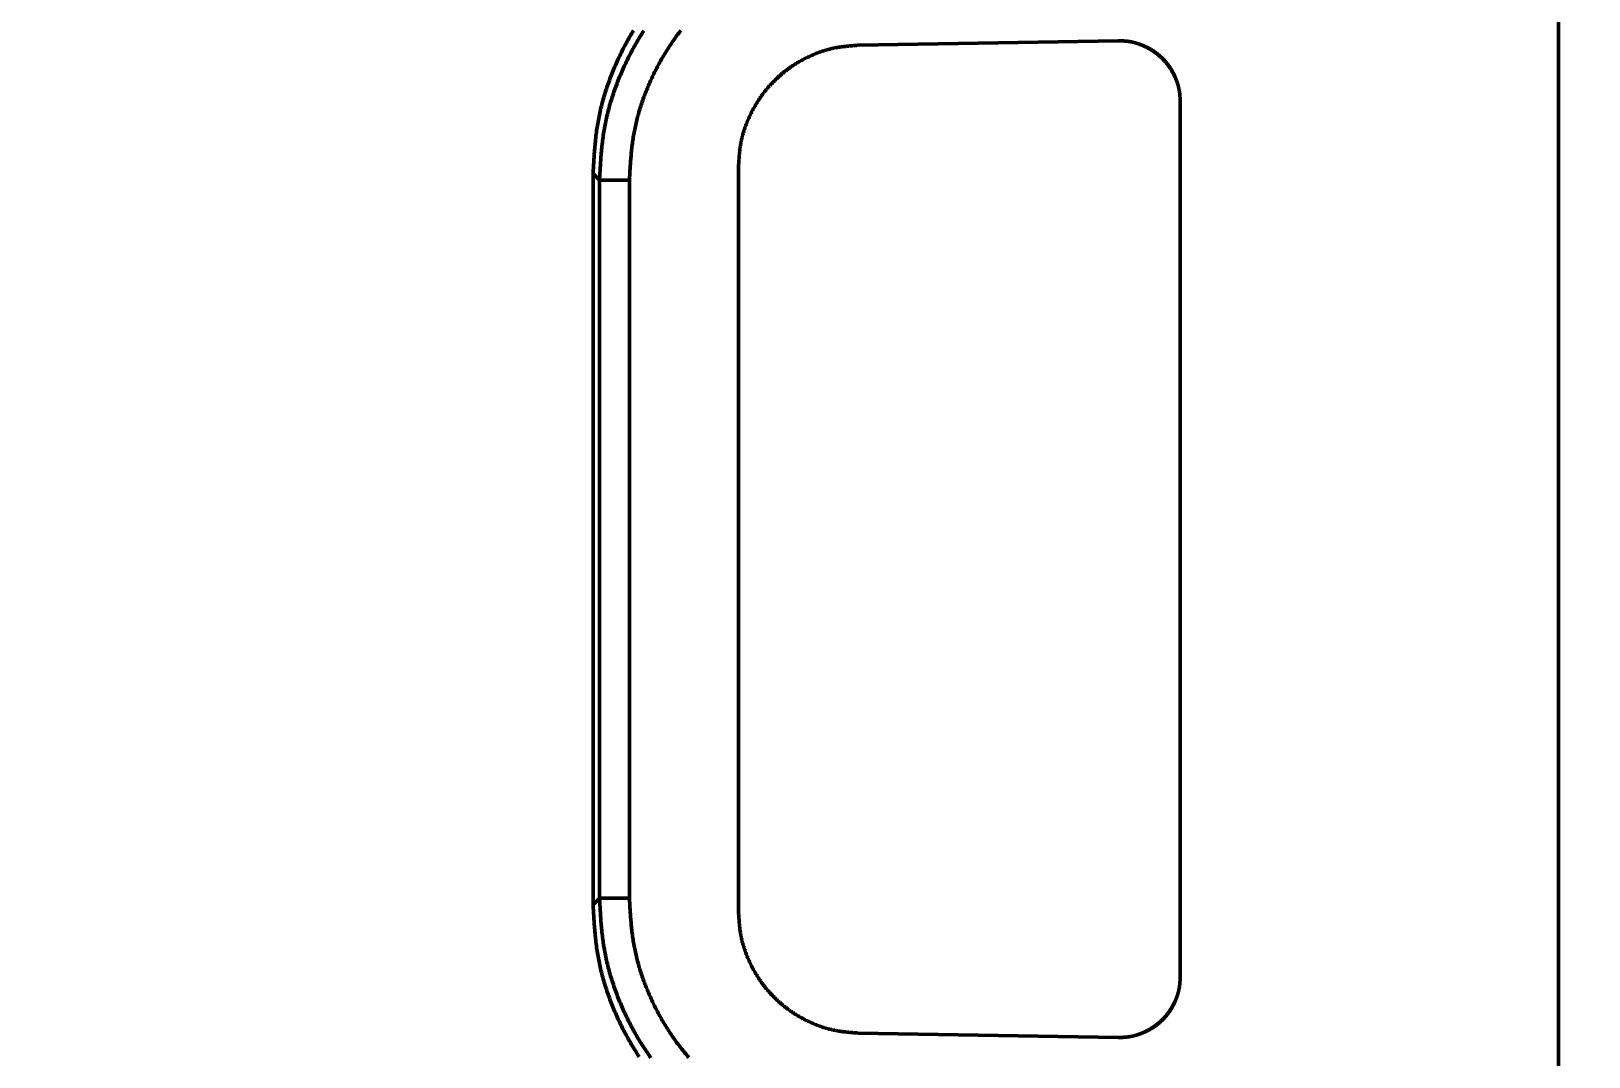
# Model space of a CAD drawing. Header units: millimetres. Extents: x -6033 to 120673, y -4970 to 90533.
# Drawn here: x 87203.54 to 87229.1, y 68445.24 to 68462.08 of the extents above; entities that cross this region are included whole.
import ezdxf
from ezdxf.enums import TextEntityAlignment as Align

# ---------------------------------------------------------------- set-up
doc = ezdxf.new("R2010")
doc.units = ezdxf.units.MM
doc.layers.get('DefPoints').update_dxf_attribs({"color": 250})
for name, color, linetype, lineweight in [('_ACM-A-ANNO-DIMS-c', 2, 'Continuous', 18), ('I-AR$0$I-SCOPE', 252, 'Continuous', 35), ('I-PLAN$0$_ACM-A-WALL-HACH', 251, 'Continuous', 9)]:
    doc.layers.add(name, color=color, linetype=linetype, lineweight=lineweight)
for name, color, linetype in [('I-CEILING$0$I-RCP-AIR', 64, 'Continuous'), ('I-CEILING$0$RC-Hatch【天花填充】', 251, 'Continuous'), ('I-FLOOR$0$I-FC-HATCH', 8, 'Continuous'), ('地坪', 7, 'Continuous'), ('天花', 7, 'Continuous')]:
    doc.layers.add(name, color=color, linetype=linetype)
doc.styles.add('_ACM-G-NOTES', font='arial.ttf')
doc.styles.add('I-CEILING$0$黑体', font='simhei.ttf', dxfattribs={"height": 600})
doc.dimstyles.new('_ACM-DIM-A_50', dxfattribs={"dimscale": 50, "dimtxt": 2.5, "dimasz": 1, "dimexe": 1.5, "dimexo": 1, "dimgap": 1, "dimtad": 1, "dimdec": 0, "dimrnd": 5, "dimzin": 1, "dimdsep": 46, "dimtxsty": '_ACM-G-NOTES', "dimblk": 'ARCHTICK', "dimcen": 2.5, "dimclrd": 256, "dimclre": 256, "dimclrt": 256, "dimadec": 3, "dimazin": 0, "dimtfac": 1, "dimtdec": 0, "dimtix": 1, "dimtmove": 0, "dimatfit": 3, "dimldrblk": 'DOTSMALL', "dimfxl": 5, "dimfxlon": 1, "dimlwd": 18, "dimlwe": 18, "dimarcsym": 0})

# ---------------------------------------------------------------- blocks, each defined once
blk = doc.blocks.new('I-AR')
at = {"layer": 'I-AR$0$I-SCOPE'}
h = blk.add_hatch(dxfattribs=at)
h.set_pattern_fill('ANSI31', color=256, scale=200)
h.paths.add_polyline_path([(63300, 72640), (66630, 72640), (66630, 70889.383), (90600, 70890), (90600, 66390), (96650, 66390), (96650, 24876.398), (18340, 24876.398), (18340, 66390), (48090, 66390), (48090, 72640), (51400, 72640), (51400, 72649.887), (52869.5, 72649.887), (52869.5, 72640), (55240, 72640), (55240, 72790), (59460, 72790), (59460, 72640), (61830.5, 72640), (61830.5, 72649.887), (63300, 72649.887)], flags=16)
h.paths.add_polyline_path([(7330, 0), (7330, -1770), (11180, -1770), (11180, 0), (18450, 0), (18450, 2900), (27550, 2900), (27550, 18090), (37037.331, 18090), (37037.331, 17350), (96200, 17350), (96200, 18120), (114640, 18120), (114640, 84500), (0, 84500), (0, 0)])
blk = doc.blocks.new('I-PLAN')
at = {"layer": 'I-PLAN$0$_ACM-A-WALL-HACH'}
h = blk.add_hatch(dxfattribs=at)
h.set_pattern_fill('ANSI31', color=256, scale=10, angle=45)
h.paths.add_polyline_path([(88260, 70790), (88260, 70890), (88030, 70890), (88030, 70790), (88230, 70790)], flags=17)
h.paths.add_polyline_path([(79671.546, 69390), (78155, 69390), (78155, 68990), (77955, 68990), (77955, 69590), (79671.546, 69590)], flags=17)
h.paths.add_polyline_path([(80271.546, 69390), (80271.546, 69590), (80780, 69590), (80780, 68990), (80580, 68990), (80580, 69390)], flags=17)
h.paths.add_polyline_path([(74580, 69590), (73930, 69590), (73930, 69390), (74580, 69390)])
h.paths.add_polyline_path([(68780, 69590), (69430, 69590), (69430, 69390), (68780, 69390)])
h.paths.add_polyline_path([(87280, 66490), (87480, 66490), (87480, 66390), (87280, 66390)])
h.paths.add_polyline_path([(82180, 68990), (82180, 69390), (84230, 69390), (84230, 66490), (84430, 66490), (84430, 69390), (85280, 69390), (85280, 69590), (81980, 69590), (81980, 68990)])
h.paths.add_polyline_path([(87480, 67390), (87480, 69390), (88280, 69390), (88280, 69590), (88080, 69590), (86480, 69590), (86480, 69390), (87280, 69390), (87280, 67390)], flags=17)
h.paths.add_polyline_path([(72130, 68170), (72130, 66490), (72330, 66490), (72330, 67870), (73130, 67870), (73130, 68070), (72330, 68070), (72330, 68170)])
h.paths.add_polyline_path([(71230, 68170), (71230, 66390), (71030, 66390), (71030, 67870), (70230, 67870), (70230, 68070), (71030, 68070), (71030, 68170)])
h.paths.add_polyline_path([(72130, 69070), (72330, 69070), (72330, 69390), (73030, 69390), (73030, 69590), (72130, 69590)])
h.paths.add_polyline_path([(71230, 69070), (71030, 69070), (71030, 69390), (70330, 69390), (70330, 69590), (71230, 69590)])
h.paths.add_polyline_path([(67800, 69490), (67830, 69490), (67830, 69590), (67800, 69590)], flags=17)
h.paths.add_polyline_path([(76755, 69590), (75180, 69590), (75180, 69390), (75330, 69390), (75330, 66390), (75530, 66390), (75530, 69390), (76555, 69390), (76555, 68990), (76755, 68990)])
h.paths.add_polyline_path([(68180, 69590), (68180, 69390), (68030, 69390), (68030, 66520), (67780, 66520), (67780, 66390), (67400, 66390), (67400, 66720), (67830, 66720), (67830, 69590)])
edge = h.paths.add_edge_path()
edge.add_line((89860, 70890), (88860, 70890))
edge.add_line((75530, 66520), (84230, 66520))
edge.add_line((75530, 66720), (84230, 66720))
blk = doc.blocks.new('I-CEILING$0$RPK-22-40FSNQS')
at = {"color": 0, "lineweight": 50}
for p, q in [((-370.414504, -51.398138), (370.414516, -51.398138)), ((-7.18584, -57.603182), (7.185838, -57.603182)), ((-8.109682, -62.886698), (-8.184098, -58.6233)), ((8.184082, -58.6233), (8.109666, -62.886698)), ((6.109676, -64.851506), (-6.109694, -64.851506)), ((-5.897008, -67.133056), (-5.897008, -66.641858)), ((-5.897008, -66.641858), (5.896992, -66.641858)), ((5.896992, -67.133056), (5.896992, -66.641858)), ((-5.897008, -67.133056), (-6.002062, -67.238138)), ((5.896992, -67.133056), (-5.897008, -67.133056)), ((6.002046, -67.238138), (5.896992, -67.133056)), ((6.002046, -67.238138), (-6.002062, -67.238138))]:
    blk.add_line(p, q, dxfattribs=at)
for points in [[(-7.18584, -57.603182), (-7.191718, -57.603484), (-7.197594, -57.603786), (-7.20347, -57.604092), (-7.209346, -57.604402), (-7.215222, -57.604718), (-7.221096, -57.60504), (-7.226968, -57.605372), (-7.23284, -57.605714), (-7.23871, -57.606068), (-7.244578, -57.606434), (-7.250444, -57.606816), (-7.256306, -57.607214), (-7.262168, -57.607628), (-7.268026, -57.608062), (-7.273882, -57.608516), (-7.279734, -57.60899), (-7.285584, -57.60949), (-7.291428, -57.610014), (-7.29727, -57.610562), (-7.303108, -57.61114), (-7.308942, -57.611746), (-7.314772, -57.612382), (-7.320596, -57.613052), (-7.326416, -57.613754), (-7.332232, -57.61449), (-7.338042, -57.615262), (-7.343846, -57.616074), (-7.349646, -57.616924), (-7.35544, -57.617814), (-7.361226, -57.618746), (-7.367008, -57.619722), (-7.372782, -57.62074), (-7.378552, -57.621802), (-7.384312, -57.622906), (-7.390068, -57.624052), (-7.395814, -57.625238), (-7.401554, -57.626466), (-7.407286, -57.627734), (-7.413012, -57.629042), (-7.418728, -57.63039), (-7.424436, -57.631778), (-7.430138, -57.633202), (-7.435828, -57.634666), (-7.441512, -57.636168), (-7.447186, -57.637706), (-7.452852, -57.639282), (-7.458506, -57.640894), (-7.464154, -57.64254), (-7.46979, -57.644224), (-7.475416, -57.645942), (-7.481034, -57.647696), (-7.48664, -57.649482), (-7.492236, -57.651304), (-7.497822, -57.653158), (-7.503396, -57.655044), (-7.50896, -57.656964), (-7.514512, -57.658914), (-7.520052, -57.660898), (-7.525582, -57.66291), (-7.5311, -57.664954), (-7.536606, -57.66703), (-7.5421, -57.669134), (-7.54758, -57.671268), (-7.553048, -57.673434), (-7.558504, -57.675628), (-7.563948, -57.677854), (-7.569378, -57.68011), (-7.574794, -57.682396), (-7.580196, -57.684712), (-7.585586, -57.68706), (-7.590962, -57.689436), (-7.596324, -57.691844), (-7.60167, -57.694282), (-7.607004, -57.69675), (-7.612322, -57.699248), (-7.617626, -57.701778), (-7.622914, -57.704338), (-7.628188, -57.706926), (-7.633446, -57.709548), (-7.63869, -57.712198), (-7.643918, -57.71488), (-7.649128, -57.71759), (-7.654324, -57.720334), (-7.659504, -57.723106), (-7.664666, -57.72591), (-7.669812, -57.728744), (-7.674942, -57.731608), (-7.680056, -57.734502), (-7.685152, -57.737428), (-7.69023, -57.740384), (-7.69529, -57.743372), (-7.700334, -57.746388), (-7.70536, -57.749436), (-7.710366, -57.752514), (-7.715356, -57.755624), (-7.720326, -57.758762), (-7.72528, -57.76193), (-7.730212, -57.765126), (-7.735128, -57.768354), (-7.740024, -57.77161), (-7.7449, -57.774896), (-7.749758, -57.778212), (-7.754594, -57.781554), (-7.759412, -57.784928), (-7.764212, -57.788328), (-7.76899, -57.791758), (-7.773746, -57.795216), (-7.778484, -57.798702), (-7.783202, -57.802216), (-7.787898, -57.805758), (-7.792572, -57.809328), (-7.797228, -57.812926), (-7.80186, -57.81655), (-7.806472, -57.820202), (-7.811062, -57.823882), (-7.81563, -57.827588), (-7.820176, -57.831322), (-7.824702, -57.835082), (-7.829204, -57.838868), (-7.833682, -57.842682), (-7.83814, -57.84652), (-7.842574, -57.850386), (-7.846986, -57.854278), (-7.851374, -57.858194), (-7.85574, -57.862138), (-7.860082, -57.866106), (-7.8644, -57.8701), (-7.868696, -57.87412), (-7.872966, -57.878166), (-7.877214, -57.882236), (-7.881438, -57.88633), (-7.885638, -57.89045), (-7.889814, -57.894594), (-7.893964, -57.898762), (-7.898092, -57.902956), (-7.902194, -57.907174), (-7.906272, -57.911416), (-7.910324, -57.91568), (-7.914352, -57.91997), (-7.918354, -57.924284), (-7.922332, -57.92862), (-7.926284, -57.93298), (-7.93021, -57.937362), (-7.934112, -57.94177), (-7.937988, -57.946198), (-7.941838, -57.95065), (-7.945662, -57.955126), (-7.949458, -57.959624), (-7.95323, -57.964144), (-7.956976, -57.968686), (-7.960694, -57.97325), (-7.964386, -57.977836), (-7.96805, -57.982444), (-7.971688, -57.987074), (-7.9753, -57.991726), (-7.978884, -57.996398), (-7.98244, -58.001092), (-7.985968, -58.005808), (-7.98947, -58.010542), (-7.992942, -58.0153), (-7.996388, -58.020076), (-7.999806, -58.024874), (-8.003194, -58.02969), (-8.006554, -58.034528), (-8.009886, -58.039384), (-8.01319, -58.04426), (-8.016464, -58.049156), (-8.019708, -58.054072), (-8.022924, -58.059006), (-8.026112, -58.06396), (-8.02927, -58.068932), (-8.032396, -58.073922), (-8.035494, -58.07893), (-8.038562, -58.083958), (-8.041602, -58.089004), (-8.04461, -58.094066), (-8.047586, -58.099146), (-8.050534, -58.104244), (-8.05345, -58.10936), (-8.056336, -58.114494), (-8.05919, -58.119642), (-8.062014, -58.12481), (-8.064808, -58.129992), (-8.06757, -58.135192), (-8.070302, -58.140408), (-8.073002, -58.14564), (-8.075672, -58.150888), (-8.07831, -58.156152), (-8.080918, -58.161432), (-8.083496, -58.166728), (-8.086042, -58.172038), (-8.088558, -58.177362), (-8.091044, -58.182702), (-8.0935, -58.188058), (-8.095924, -58.193426), (-8.098318, -58.19881), (-8.10068, -58.204208), (-8.103014, -58.209618), (-8.105316, -58.215044), (-8.107588, -58.220482), (-8.109828, -58.225934), (-8.11204, -58.2314), (-8.11422, -58.236878), (-8.11637, -58.24237), (-8.11849, -58.247872), (-8.12058, -58.25339), (-8.12264, -58.258918), (-8.124668, -58.264458), (-8.126668, -58.27001), (-8.128636, -58.275574), (-8.130576, -58.28115), (-8.132484, -58.286738), (-8.13436, -58.292336), (-8.136206, -58.297944), (-8.138018, -58.303564), (-8.1398, -58.309196), (-8.141548, -58.314836), (-8.143262, -58.320488), (-8.144944, -58.326148), (-8.14659, -58.331818), (-8.148202, -58.337498), (-8.14978, -58.343188), (-8.151322, -58.348886), (-8.152828, -58.354594), (-8.154296, -58.36031), (-8.15573, -58.366034), (-8.157124, -58.371768), (-8.158482, -58.377508), (-8.159802, -58.383258), (-8.161082, -58.389014), (-8.162324, -58.394778), (-8.163526, -58.400548), (-8.164688, -58.406326), (-8.16581, -58.412112), (-8.166892, -58.417904), (-8.167932, -58.423702), (-8.16893, -58.429506), (-8.169886, -58.435316), (-8.1708, -58.441132), (-8.171672, -58.446952), (-8.172498, -58.45278), (-8.173284, -58.458612), (-8.17403, -58.46445), (-8.174734, -58.470292), (-8.175402, -58.476138), (-8.176034, -58.48199), (-8.176632, -58.487844), (-8.177196, -58.493704), (-8.177728, -58.499568), (-8.178228, -58.505436), (-8.178702, -58.511306), (-8.179146, -58.517182), (-8.179564, -58.52306), (-8.179958, -58.52894), (-8.18033, -58.534824), (-8.180678, -58.54071), (-8.181008, -58.546598), (-8.181318, -58.55249), (-8.18161, -58.558384), (-8.181888, -58.564278), (-8.18215, -58.570176), (-8.1824, -58.576074), (-8.182636, -58.581974), (-8.182864, -58.587876), (-8.183084, -58.593778), (-8.183296, -58.599682), (-8.1835, -58.605586), (-8.183702, -58.61149), (-8.183902, -58.617396), (-8.184098, -58.6233)], [(8.184082, -58.6233), (8.183886, -58.617396), (8.183688, -58.61149), (8.183486, -58.605586), (8.183282, -58.599682), (8.18307, -58.593778), (8.182852, -58.587876), (8.182626, -58.581974), (8.182388, -58.576074), (8.18214, -58.570176), (8.181878, -58.564278), (8.181602, -58.558382), (8.181308, -58.55249), (8.181, -58.546598), (8.18067, -58.54071), (8.180322, -58.534824), (8.179952, -58.52894), (8.179558, -58.52306), (8.179138, -58.517182), (8.178694, -58.511308), (8.178222, -58.505436), (8.177722, -58.499568), (8.17719, -58.493706), (8.176626, -58.487846), (8.17603, -58.48199), (8.175398, -58.476138), (8.17473, -58.470292), (8.174026, -58.46445), (8.173282, -58.458612), (8.172496, -58.45278), (8.17167, -58.446952), (8.1708, -58.441132), (8.169886, -58.435316), (8.16893, -58.429504), (8.167932, -58.4237), (8.166892, -58.417902), (8.165812, -58.412112), (8.16469, -58.406326), (8.163526, -58.400548), (8.162324, -58.394778), (8.161082, -58.389014), (8.159802, -58.383258), (8.158482, -58.377508), (8.157124, -58.371768), (8.15573, -58.366034), (8.154296, -58.36031), (8.152828, -58.354594), (8.151322, -58.348888), (8.14978, -58.343188), (8.148202, -58.3375), (8.14659, -58.33182), (8.144942, -58.326148), (8.143262, -58.320488), (8.141546, -58.314836), (8.139798, -58.309196), (8.138018, -58.303566), (8.136204, -58.297946), (8.134358, -58.292336), (8.132482, -58.286738), (8.130574, -58.28115), (8.128634, -58.275574), (8.126666, -58.27001), (8.124666, -58.264458), (8.122638, -58.258918), (8.120578, -58.253388), (8.118488, -58.247872), (8.116366, -58.242368), (8.114216, -58.236878), (8.112036, -58.2314), (8.109824, -58.225934), (8.107582, -58.220482), (8.105308, -58.215044), (8.103006, -58.209618), (8.100672, -58.204206), (8.098308, -58.19881), (8.095914, -58.193426), (8.09349, -58.188058), (8.091034, -58.182702), (8.088548, -58.177364), (8.08603, -58.172038), (8.083484, -58.166728), (8.080906, -58.161434), (8.078296, -58.156154), (8.075656, -58.15089), (8.072986, -58.145642), (8.070286, -58.14041), (8.067554, -58.135194), (8.064792, -58.129994), (8.061998, -58.12481), (8.059174, -58.119644), (8.05632, -58.114494), (8.053434, -58.10936), (8.050516, -58.104244), (8.04757, -58.099146), (8.044592, -58.094066), (8.041584, -58.089002), (8.038546, -58.083958), (8.035478, -58.07893), (8.03238, -58.073922), (8.029252, -58.06893), (8.026094, -58.063958), (8.022906, -58.059006), (8.01969, -58.054072), (8.016446, -58.049156), (8.01317, -58.04426), (8.009868, -58.039384), (8.006536, -58.034528), (8.003176, -58.02969), (7.999786, -58.024874), (7.99637, -58.020076), (7.992924, -58.0153), (7.98945, -58.010544), (7.98595, -58.005808), (7.982422, -58.001092), (7.978864, -57.9964), (7.975282, -57.991726), (7.97167, -57.987074), (7.968032, -57.982444), (7.964368, -57.977836), (7.960676, -57.97325), (7.956958, -57.968686), (7.953214, -57.964142), (7.949442, -57.959622), (7.945646, -57.955126), (7.941822, -57.95065), (7.937972, -57.946198), (7.934096, -57.941768), (7.930196, -57.937362), (7.92627, -57.93298), (7.922316, -57.92862), (7.91834, -57.924282), (7.914336, -57.91997), (7.910308, -57.91568), (7.906256, -57.911416), (7.902178, -57.907174), (7.898076, -57.902956), (7.893948, -57.898764), (7.889798, -57.894594), (7.885622, -57.89045), (7.881422, -57.88633), (7.877198, -57.882236), (7.87295, -57.878166), (7.868678, -57.874122), (7.864384, -57.870102), (7.860064, -57.866108), (7.855722, -57.862138), (7.851358, -57.858196), (7.846968, -57.854278), (7.842558, -57.850386), (7.838124, -57.84652), (7.833666, -57.842682), (7.829186, -57.838868), (7.824684, -57.835082), (7.82016, -57.831322), (7.815614, -57.827588), (7.811046, -57.823882), (7.806454, -57.820202), (7.801844, -57.81655), (7.79721, -57.812924), (7.792556, -57.809328), (7.78788, -57.805758), (7.783184, -57.802216), (7.778466, -57.798702), (7.773728, -57.795216), (7.76897, -57.791758), (7.764192, -57.788328), (7.759394, -57.784928), (7.754576, -57.781554), (7.749738, -57.778212), (7.74488, -57.774896), (7.740004, -57.771612), (7.735108, -57.768354), (7.730194, -57.765128), (7.72526, -57.76193), (7.720308, -57.758762), (7.715336, -57.755624), (7.710348, -57.752516), (7.70534, -57.749438), (7.700316, -57.74639), (7.695272, -57.743372), (7.690212, -57.740384), (7.685134, -57.737428), (7.68004, -57.734502), (7.674928, -57.731608), (7.669798, -57.728742), (7.664652, -57.725908), (7.65949, -57.723106), (7.654312, -57.720332), (7.649118, -57.71759), (7.643906, -57.714878), (7.63868, -57.712198), (7.633438, -57.709546), (7.62818, -57.706926), (7.622906, -57.704338), (7.617618, -57.701778), (7.612314, -57.69925), (7.606996, -57.69675), (7.601664, -57.694282), (7.596318, -57.691844), (7.590956, -57.689438), (7.585582, -57.68706), (7.580192, -57.684714), (7.57479, -57.682398), (7.569374, -57.680112), (7.563944, -57.677856), (7.558502, -57.67563), (7.553046, -57.673434), (7.547578, -57.67127), (7.542096, -57.669134), (7.536604, -57.66703), (7.531098, -57.664954), (7.52558, -57.66291), (7.520052, -57.660896), (7.51451, -57.658914), (7.508958, -57.656962), (7.503394, -57.655044), (7.497818, -57.653156), (7.492232, -57.651302), (7.486636, -57.649482), (7.481028, -57.647694), (7.475412, -57.645942), (7.469784, -57.644224), (7.464146, -57.64254), (7.4585, -57.640892), (7.452844, -57.63928), (7.447178, -57.637706), (7.441502, -57.636168), (7.435818, -57.634666), (7.430126, -57.633202), (7.424424, -57.631778), (7.418716, -57.63039), (7.412998, -57.629044), (7.407272, -57.627736), (7.40154, -57.626468), (7.3958, -57.62524), (7.390052, -57.624052), (7.384296, -57.622906), (7.378534, -57.621804), (7.372766, -57.620742), (7.366992, -57.619722), (7.36121, -57.618746), (7.355422, -57.617814), (7.34963, -57.616924), (7.34383, -57.616074), (7.338026, -57.615262), (7.332216, -57.61449), (7.3264, -57.613752), (7.32058, -57.61305), (7.314756, -57.612382), (7.308926, -57.611746), (7.303094, -57.61114), (7.297256, -57.610562), (7.291414, -57.610014), (7.285568, -57.60949), (7.27972, -57.608992), (7.273868, -57.608516), (7.268014, -57.608062), (7.262156, -57.607628), (7.256296, -57.607214), (7.250432, -57.606818), (7.244568, -57.606436), (7.2387, -57.60607), (7.232832, -57.605716), (7.22696, -57.605374), (7.221088, -57.605042), (7.215216, -57.604718), (7.209342, -57.604402), (7.203466, -57.604092), (7.19759, -57.603786), (7.191714, -57.603484), (7.185838, -57.603182)], [(-6.002062, -67.238138), (-6.031506, -67.236464), (-6.060948, -67.23478), (-6.09039, -67.23308), (-6.119826, -67.231358), (-6.149256, -67.229602), (-6.178682, -67.227806), (-6.2081, -67.22596), (-6.237508, -67.22406), (-6.266906, -67.222094), (-6.296294, -67.220056), (-6.325668, -67.217938), (-6.355028, -67.215732), (-6.384374, -67.213428), (-6.413702, -67.21102), (-6.443014, -67.2085), (-6.472306, -67.205858), (-6.50158, -67.203088), (-6.53083, -67.200182), (-6.560058, -67.19713), (-6.589262, -67.193926), (-6.618442, -67.19056), (-6.647594, -67.187026), (-6.676718, -67.183314), (-6.705814, -67.179418), (-6.73488, -67.175328), (-6.763914, -67.171036), (-6.792916, -67.166536), (-6.821884, -67.16182), (-6.850816, -67.156876), (-6.87971, -67.1517), (-6.908568, -67.146286), (-6.937386, -67.140632), (-6.966166, -67.13474), (-6.994902, -67.128616), (-7.023596, -67.12226), (-7.052246, -67.115676), (-7.080852, -67.108864), (-7.10941, -67.10183), (-7.137922, -67.094576), (-7.166386, -67.087102), (-7.194798, -67.079412), (-7.22316, -67.07151), (-7.25147, -67.063396), (-7.279726, -67.055074), (-7.307926, -67.046548), (-7.336072, -67.037818), (-7.36416, -67.028886), (-7.39219, -67.019758), (-7.42016, -67.010434), (-7.44807, -67.000916), (-7.475918, -66.991208), (-7.503702, -66.981314), (-7.531424, -66.971234), (-7.559078, -66.96097), (-7.586666, -66.950528), (-7.614186, -66.939908), (-7.641638, -66.929112), (-7.669018, -66.918144), (-7.696328, -66.907008), (-7.723564, -66.895702), (-7.750726, -66.884232), (-7.777812, -66.872598), (-7.804824, -66.8608), (-7.831758, -66.848834), (-7.858612, -66.836706), (-7.885388, -66.824412), (-7.912082, -66.811954), (-7.938696, -66.799332), (-7.965226, -66.786544), (-7.991672, -66.773592), (-8.018032, -66.760474), (-8.044306, -66.747192), (-8.070492, -66.733746), (-8.09659, -66.720136), (-8.122598, -66.70636), (-8.148516, -66.69242), (-8.174342, -66.678314), (-8.200074, -66.664046), (-8.225712, -66.649612), (-8.251256, -66.635014), (-8.276702, -66.62025), (-8.30205, -66.605322), (-8.3273, -66.59023), (-8.352452, -66.574974)], [(-5.897008, -67.133056), (-5.926452, -67.13138), (-5.955894, -67.129696), (-5.985334, -67.127996), (-6.01477, -67.12627), (-6.044202, -67.124514), (-6.073626, -67.122718), (-6.103042, -67.120872), (-6.13245, -67.11897), (-6.161848, -67.117004), (-6.191236, -67.114966), (-6.22061, -67.112846), (-6.24997, -67.11064), (-6.279314, -67.108334), (-6.308644, -67.105926), (-6.337954, -67.103404), (-6.367246, -67.100762), (-6.396518, -67.097992), (-6.425768, -67.095084), (-6.454996, -67.092032), (-6.4842, -67.088826), (-6.513378, -67.08546), (-6.54253, -67.081926), (-6.571654, -67.078212), (-6.60075, -67.074316), (-6.629814, -67.070226), (-6.658848, -67.065934), (-6.68785, -67.061434), (-6.716816, -67.056716), (-6.745748, -67.051772), (-6.774642, -67.046596), (-6.8035, -67.04118), (-6.832318, -67.035524), (-6.861096, -67.029634), (-6.889832, -67.023508), (-6.918526, -67.017152), (-6.947176, -67.010566), (-6.97578, -67.003756), (-7.004338, -66.996722), (-7.03285, -66.989466), (-7.061312, -66.981992), (-7.089724, -66.974302), (-7.118086, -66.966398), (-7.146394, -66.958284), (-7.17465, -66.949962), (-7.20285, -66.941436), (-7.230996, -66.932704), (-7.259082, -66.923774), (-7.287112, -66.914644), (-7.315082, -66.90532), (-7.342992, -66.895802), (-7.370838, -66.886094), (-7.398622, -66.8762), (-7.426342, -66.866118), (-7.453998, -66.855856), (-7.481584, -66.845412), (-7.509104, -66.834792), (-7.536556, -66.823996), (-7.563936, -66.813028), (-7.591244, -66.801892), (-7.61848, -66.790586), (-7.645642, -66.779116), (-7.67273, -66.767482), (-7.69974, -66.755682), (-7.726674, -66.743718), (-7.753528, -66.731588), (-7.780304, -66.719296), (-7.806998, -66.706836), (-7.83361, -66.694214), (-7.86014, -66.681426), (-7.886586, -66.668474), (-7.912946, -66.655356), (-7.93922, -66.642074), (-7.965408, -66.628628), (-7.991506, -66.615018), (-8.017514, -66.601242), (-8.043432, -66.587302), (-8.069256, -66.573196), (-8.09499, -66.558928), (-8.120628, -66.544494), (-8.14617, -66.529896), (-8.171618, -66.515132), (-8.196966, -66.500204), (-8.222216, -66.485112), (-8.247368, -66.469856), (-8.272416, -66.454434), (-8.297364, -66.43885), (-8.322208, -66.4231), (-8.34695, -66.407184)], [(-8.351788, -65.799648), (-8.331084, -65.815648), (-8.310276, -65.83151), (-8.289364, -65.847234), (-8.268352, -65.86282), (-8.247236, -65.878264), (-8.22602, -65.893566), (-8.204704, -65.908728), (-8.18329, -65.923748), (-8.161776, -65.938622), (-8.140166, -65.953352), (-8.11846, -65.967938), (-8.096656, -65.982376), (-8.074758, -65.99667), (-8.052768, -66.010816), (-8.030684, -66.024816), (-8.008508, -66.03867), (-7.986242, -66.052378), (-7.963886, -66.06594), (-7.94144, -66.079356), (-7.918908, -66.092624), (-7.896288, -66.105748), (-7.873582, -66.118724), (-7.850792, -66.131554), (-7.827918, -66.144238), (-7.804962, -66.156774), (-7.781924, -66.169166), (-7.758806, -66.18141), (-7.735606, -66.19351), (-7.712328, -66.205462), (-7.688974, -66.217268), (-7.665542, -66.228926), (-7.642034, -66.24044), (-7.618452, -66.251806), (-7.594796, -66.263028), (-7.571068, -66.274102), (-7.547266, -66.285028), (-7.523396, -66.29581), (-7.499454, -66.306446), (-7.475446, -66.316934), (-7.451368, -66.327276), (-7.427224, -66.337472), (-7.403014, -66.34752), (-7.37874, -66.35742), (-7.354402, -66.36717), (-7.330002, -66.376766), (-7.30554, -66.386206), (-7.281018, -66.395488), (-7.256436, -66.404612), (-7.231796, -66.413572), (-7.207098, -66.422368), (-7.182346, -66.430996), (-7.157536, -66.439454), (-7.132674, -66.447742), (-7.10776, -66.455858), (-7.082792, -66.463796), (-7.057774, -66.471556), (-7.032708, -66.479136), (-7.007592, -66.486532), (-6.982428, -66.493744), (-6.957218, -66.500768), (-6.931962, -66.507602), (-6.906662, -66.514246), (-6.881318, -66.520694), (-6.855934, -66.526946), (-6.830506, -66.533), (-6.80504, -66.538854), (-6.779534, -66.544502), (-6.753992, -66.549946), (-6.728412, -66.555184), (-6.702794, -66.56021), (-6.677144, -66.565024), (-6.65146, -66.569624), (-6.625742, -66.574018), (-6.599994, -66.578212), (-6.574216, -66.582212), (-6.548408, -66.586026), (-6.522572, -66.589662), (-6.496708, -66.593124), (-6.47082, -66.596424), (-6.444906, -66.599566), (-6.41897, -66.602556), (-6.39301, -66.605406), (-6.36703, -66.608118), (-6.341028, -66.610702), (-6.315008, -66.613164), (-6.28897, -66.61551), (-6.262916, -66.617752), (-6.236844, -66.619892), (-6.21076, -66.621938), (-6.18466, -66.6239), (-6.15855, -66.625782), (-6.132428, -66.627594), (-6.106296, -66.62934), (-6.080154, -66.63103), (-6.054004, -66.63267), (-6.02785, -66.634268), (-6.001688, -66.635828), (-5.975522, -66.63736), (-5.949352, -66.638872), (-5.923182, -66.640368), (-5.897008, -66.641858)], [(8.517102, -66.291198), (8.493122, -66.308254), (8.46903, -66.325148), (8.444828, -66.341882), (8.420516, -66.358454), (8.396096, -66.374862), (8.371568, -66.391106), (8.346932, -66.407186), (8.322192, -66.4231), (8.297348, -66.43885), (8.2724, -66.454436), (8.247352, -66.469856), (8.2222, -66.485114), (8.19695, -66.500206), (8.171602, -66.515132), (8.146154, -66.529896), (8.120612, -66.544494), (8.094972, -66.558928), (8.06924, -66.573196), (8.043414, -66.587302), (8.017496, -66.601242), (7.991488, -66.615016), (7.96539, -66.628628), (7.939204, -66.642074), (7.912928, -66.655356), (7.886568, -66.668472), (7.860122, -66.681424), (7.833592, -66.694212), (7.80698, -66.706836), (7.780286, -66.719294), (7.75351, -66.731588), (7.726656, -66.743716), (7.699722, -66.75568), (7.672712, -66.76748), (7.645626, -66.779116), (7.618464, -66.790586), (7.591228, -66.801892), (7.56392, -66.81303), (7.53654, -66.823998), (7.509088, -66.834794), (7.48157, -66.845414), (7.453982, -66.855858), (7.426328, -66.86612), (7.398608, -66.8762), (7.370822, -66.886096), (7.342976, -66.895804), (7.315066, -66.90532), (7.287096, -66.914646), (7.259066, -66.923774), (7.230978, -66.932706), (7.202834, -66.941436), (7.174632, -66.949964), (7.146378, -66.958284), (7.118068, -66.966398), (7.089706, -66.974302), (7.061294, -66.981992), (7.032832, -66.989464), (7.00432, -66.99672), (6.975762, -67.003754), (6.947158, -67.010566), (6.918508, -67.01715), (6.889814, -67.023508), (6.861078, -67.029632), (6.8323, -67.035524), (6.803482, -67.04118), (6.774626, -67.046596), (6.745732, -67.051772), (6.7168, -67.056716), (6.687834, -67.061434), (6.658832, -67.065934), (6.629798, -67.070226), (6.600734, -67.074316), (6.571638, -67.078214), (6.542514, -67.081926), (6.513362, -67.085462), (6.484184, -67.088828), (6.45498, -67.092032), (6.425752, -67.095084), (6.396502, -67.097992), (6.36723, -67.100762), (6.337938, -67.103404), (6.308626, -67.105926), (6.279298, -67.108334), (6.249952, -67.110638), (6.220592, -67.112846), (6.191218, -67.114964), (6.161832, -67.117002), (6.132432, -67.118968), (6.103024, -67.12087), (6.073608, -67.122716), (6.044184, -67.124512), (6.014752, -67.12627), (5.985316, -67.127994), (5.955878, -67.129694), (5.926436, -67.13138), (5.896992, -67.133056)], [(5.896992, -66.641858), (5.923164, -66.640368), (5.949336, -66.638872), (5.975506, -66.637362), (6.00167, -66.63583), (6.027832, -66.634268), (6.053988, -66.632672), (6.080136, -66.631032), (6.106278, -66.629342), (6.13241, -66.627596), (6.158532, -66.625784), (6.184642, -66.623902), (6.21074, -66.62194), (6.236826, -66.619892), (6.262896, -66.617752), (6.28895, -66.615512), (6.314988, -66.613164), (6.341008, -66.610702), (6.36701, -66.608118), (6.39299, -66.605404), (6.41895, -66.602556), (6.444886, -66.599564), (6.4708, -66.596422), (6.49669, -66.593124), (6.522552, -66.58966), (6.548388, -66.586024), (6.574196, -66.58221), (6.599976, -66.57821), (6.625724, -66.574018), (6.651442, -66.569624), (6.677128, -66.565024), (6.702778, -66.56021), (6.728396, -66.555184), (6.753976, -66.549948), (6.77952, -66.544504), (6.805026, -66.538854), (6.830494, -66.533002), (6.855922, -66.526948), (6.881308, -66.520696), (6.90665, -66.514246), (6.931952, -66.507604), (6.957208, -66.500768), (6.982418, -66.493744), (7.007582, -66.486532), (7.032698, -66.479134), (7.057766, -66.471556), (7.082784, -66.463794), (7.107752, -66.455856), (7.132668, -66.447742), (7.15753, -66.439454), (7.18234, -66.430994), (7.207094, -66.422366), (7.23179, -66.41357), (7.256432, -66.40461), (7.281014, -66.395488), (7.305536, -66.386206), (7.329998, -66.376764), (7.3544, -66.36717), (7.378738, -66.35742), (7.403012, -66.34752), (7.427222, -66.337472), (7.451366, -66.327276), (7.475444, -66.316934), (7.499454, -66.306446), (7.523394, -66.295812), (7.547264, -66.28503), (7.571066, -66.274102), (7.594794, -66.263028), (7.61845, -66.251808), (7.64203, -66.240442), (7.665538, -66.228928), (7.68897, -66.217268), (7.712324, -66.205462), (7.7356, -66.19351), (7.758798, -66.181412), (7.781916, -66.169166), (7.804954, -66.156776), (7.82791, -66.144238), (7.850782, -66.131554), (7.873572, -66.118724), (7.896276, -66.105746), (7.918894, -66.092624), (7.941426, -66.079354), (7.963872, -66.06594), (7.986226, -66.052378), (8.008492, -66.03867), (8.030668, -66.024816), (8.052752, -66.010816), (8.074742, -65.99667), (8.09664, -65.982376), (8.118442, -65.967938), (8.14015, -65.953352), (8.16176, -65.938622), (8.183272, -65.923748), (8.204686, -65.90873), (8.226002, -65.893568), (8.247218, -65.878264), (8.268334, -65.86282), (8.289346, -65.847236), (8.310258, -65.831512), (8.331066, -65.815648), (8.35177, -65.799648), (8.372368, -65.78351), (8.392862, -65.767238), (8.41325, -65.750828), (8.433528, -65.734286), (8.4537, -65.71761), (8.473762, -65.700802), (8.493716, -65.68386), (8.513558, -65.66679)], [(8.501178, -66.479978), (8.47665, -66.496222), (8.452016, -66.512302), (8.427276, -66.528218), (8.402432, -66.543968), (8.377484, -66.559554), (8.352436, -66.574974), (8.327284, -66.590232), (8.302034, -66.605324), (8.276686, -66.62025), (8.25124, -66.635014), (8.225696, -66.649612), (8.200058, -66.664046), (8.174324, -66.678314), (8.1485, -66.69242), (8.122582, -66.70636), (8.096574, -66.720134), (8.070474, -66.733746), (8.044288, -66.747192), (8.018014, -66.760474), (7.991654, -66.77359), (7.965208, -66.786542), (7.938678, -66.79933), (7.912064, -66.811952), (7.88537, -66.82441), (7.858594, -66.836704), (7.83174, -66.848834), (7.804806, -66.860798), (7.777796, -66.872598), (7.750708, -66.884232), (7.723546, -66.895702), (7.69631, -66.907008), (7.669002, -66.918146), (7.641622, -66.929114), (7.61417, -66.93991), (7.58665, -66.95053), (7.559062, -66.960972), (7.531408, -66.971236), (7.503688, -66.981316), (7.475902, -66.99121), (7.448054, -67.000918), (7.420144, -67.010434), (7.392174, -67.019758), (7.364144, -67.028888), (7.336056, -67.037818), (7.30791, -67.046548), (7.279708, -67.055076), (7.251452, -67.063396), (7.223142, -67.07151), (7.19478, -67.079412), (7.166368, -67.087102), (7.137904, -67.094574), (7.109394, -67.10183), (7.080834, -67.108864), (7.05223, -67.115674), (7.023578, -67.122258), (6.994884, -67.128614), (6.966148, -67.13474), (6.93737, -67.14063), (6.908552, -67.146286), (6.879694, -67.1517), (6.850798, -67.156878), (6.821866, -67.16182), (6.7929, -67.166538), (6.763898, -67.171038), (6.734864, -67.175328), (6.705798, -67.179418), (6.676702, -67.183314), (6.647578, -67.187026), (6.618426, -67.19056), (6.589246, -67.193926), (6.560042, -67.19713), (6.530814, -67.200182), (6.501562, -67.203088), (6.47229, -67.205858), (6.442998, -67.2085), (6.413686, -67.21102), (6.384356, -67.213428), (6.35501, -67.21573), (6.32565, -67.217938), (6.296276, -67.220056), (6.266888, -67.222092), (6.23749, -67.224058), (6.208082, -67.225958), (6.178664, -67.227804), (6.149238, -67.2296), (6.119808, -67.231356), (6.090372, -67.23308), (6.060932, -67.23478), (6.031488, -67.236464), (6.002046, -67.238138)], [(-6.109694, -64.851506), (-6.12264, -64.850778), (-6.135584, -64.850046), (-6.14853, -64.849306), (-6.161472, -64.848558), (-6.174412, -64.847794), (-6.18735, -64.847014), (-6.200286, -64.846212), (-6.213216, -64.845386), (-6.226144, -64.84453), (-6.239066, -64.843646), (-6.251982, -64.842724), (-6.264892, -64.841766), (-6.277796, -64.840764), (-6.290694, -64.839718), (-6.303582, -64.838622), (-6.316464, -64.837474), (-6.329338, -64.83627), (-6.3422, -64.835006), (-6.355054, -64.83368), (-6.367898, -64.832286), (-6.38073, -64.830824), (-6.393552, -64.829288), (-6.406362, -64.827674), (-6.419158, -64.82598), (-6.431942, -64.824202), (-6.444712, -64.822336), (-6.457468, -64.82038), (-6.47021, -64.818328), (-6.482938, -64.81618), (-6.495648, -64.813928), (-6.508342, -64.811574), (-6.52102, -64.809116), (-6.533682, -64.806554), (-6.546324, -64.80389), (-6.55895, -64.801128), (-6.571554, -64.798264), (-6.584142, -64.795302), (-6.596708, -64.792244), (-6.609254, -64.78909), (-6.62178, -64.78584), (-6.634284, -64.782496), (-6.646766, -64.77906), (-6.659226, -64.775534), (-6.671664, -64.771914), (-6.684076, -64.768206), (-6.696466, -64.76441), (-6.70883, -64.760528), (-6.72117, -64.756558), (-6.733484, -64.752502), (-6.745772, -64.748364), (-6.758034, -64.744142), (-6.770268, -64.73984), (-6.782476, -64.735456), (-6.794654, -64.730992), (-6.806804, -64.726452), (-6.818924, -64.721832), (-6.831016, -64.717138), (-6.843076, -64.712368), (-6.855106, -64.707522), (-6.867104, -64.702606), (-6.879072, -64.697616), (-6.891006, -64.692556), (-6.902908, -64.687424), (-6.914776, -64.68222), (-6.92661, -64.676944), (-6.938412, -64.671596), (-6.950178, -64.666176), (-6.961908, -64.660686), (-6.973604, -64.655124), (-6.985262, -64.649488), (-6.996886, -64.643782), (-7.00847, -64.638004), (-7.020018, -64.632154), (-7.031528, -64.626234), (-7.042998, -64.62024), (-7.05443, -64.614176), (-7.065822, -64.608038), (-7.077174, -64.60183), (-7.088486, -64.59555), (-7.099758, -64.589198), (-7.110986, -64.582774), (-7.122174, -64.576278), (-7.133318, -64.56971), (-7.14442, -64.563072), (-7.155478, -64.55636), (-7.166492, -64.549578), (-7.177462, -64.542722), (-7.188386, -64.535796), (-7.199266, -64.528798), (-7.2101, -64.521728), (-7.220886, -64.514586), (-7.231626, -64.507372), (-7.24232, -64.500088), (-7.252966, -64.492734), (-7.263562, -64.48531), (-7.274112, -64.477814), (-7.284612, -64.47025), (-7.295064, -64.462618), (-7.305466, -64.454916), (-7.315818, -64.447148), (-7.326118, -64.43931), (-7.33637, -64.431406), (-7.346568, -64.423436), (-7.356716, -64.415398), (-7.366812, -64.407294), (-7.376854, -64.399124), (-7.386846, -64.39089), (-7.396782, -64.38259), (-7.406666, -64.374228), (-7.416496, -64.3658), (-7.42627, -64.357308), (-7.43599, -64.348754), (-7.445656, -64.340136), (-7.455264, -64.331456), (-7.464818, -64.322714), (-7.474314, -64.313912), (-7.483754, -64.305046), (-7.493136, -64.296122), (-7.502462, -64.287136), (-7.511728, -64.27809), (-7.520936, -64.268986), (-7.530086, -64.259822), (-7.539176, -64.250598), (-7.548206, -64.241318), (-7.557176, -64.231978), (-7.566086, -64.222582), (-7.574936, -64.213128), (-7.583722, -64.203618), (-7.592448, -64.194052), (-7.601112, -64.184428), (-7.609712, -64.17475), (-7.61825, -64.165018), (-7.626724, -64.15523), (-7.635134, -64.145388), (-7.64348, -64.135492), (-7.651762, -64.125542), (-7.659978, -64.11554), (-7.668128, -64.105484), (-7.676212, -64.095376), (-7.684232, -64.085216), (-7.692182, -64.075004), (-7.700066, -64.064742), (-7.707882, -64.054428), (-7.715632, -64.044064), (-7.72331, -64.03365), (-7.730922, -64.023188), (-7.738464, -64.012674), (-7.745934, -64.002114), (-7.753336, -63.991504), (-7.760668, -63.980846), (-7.767928, -63.97014), (-7.775116, -63.959388), (-7.782234, -63.948588), (-7.789282, -63.937744), (-7.796258, -63.926852), (-7.803162, -63.915918), (-7.809996, -63.904936), (-7.81676, -63.893912), (-7.823452, -63.882844), (-7.830072, -63.871732), (-7.836622, -63.860578), (-7.843102, -63.84938), (-7.84951, -63.838142), (-7.855846, -63.826864), (-7.862112, -63.815542), (-7.868306, -63.804182), (-7.87443, -63.792782), (-7.880482, -63.781342), (-7.886462, -63.769862), (-7.892372, -63.758346), (-7.898212, -63.74679), (-7.90398, -63.735198), (-7.909676, -63.723568), (-7.915302, -63.711904), (-7.920856, -63.700202), (-7.926338, -63.688464), (-7.93175, -63.676692), (-7.93709, -63.664886), (-7.94236, -63.653044), (-7.947558, -63.64117), (-7.952684, -63.629262), (-7.957738, -63.617322), (-7.96272, -63.60535), (-7.967626, -63.593348), (-7.972456, -63.581312), (-7.97721, -63.569248), (-7.981886, -63.557152), (-7.986484, -63.545028), (-7.991, -63.532874), (-7.995436, -63.520692), (-7.99979, -63.508482), (-8.00406, -63.496244), (-8.008244, -63.48398), (-8.012344, -63.471688), (-8.016356, -63.459372), (-8.020282, -63.447028), (-8.024116, -63.43466), (-8.027862, -63.422268), (-8.031516, -63.409852), (-8.035078, -63.397412), (-8.038546, -63.384948), (-8.04192, -63.372464), (-8.045198, -63.359956), (-8.048378, -63.347426), (-8.051462, -63.334876), (-8.054446, -63.322306), (-8.057328, -63.309714), (-8.06011, -63.297104), (-8.06279, -63.284474), (-8.065366, -63.271826), (-8.067838, -63.25916), (-8.07021, -63.246476), (-8.072482, -63.233776), (-8.074662, -63.22106), (-8.07675, -63.208326), (-8.078752, -63.19558), (-8.080668, -63.182818), (-8.082506, -63.170042), (-8.084266, -63.157254), (-8.085954, -63.144452), (-8.08757, -63.131638), (-8.089122, -63.118814), (-8.09061, -63.105978), (-8.09204, -63.093132), (-8.093412, -63.080278), (-8.094734, -63.067412), (-8.096006, -63.05454), (-8.097232, -63.041658), (-8.098416, -63.02877), (-8.099564, -63.015876), (-8.100674, -63.002976), (-8.101754, -62.99007), (-8.102806, -62.977158), (-8.103834, -62.964244), (-8.104842, -62.951326), (-8.10583, -62.938404), (-8.106806, -62.92548), (-8.10777, -62.912554), (-8.108728, -62.899626), (-8.109682, -62.886698)], [(8.109666, -62.886698), (8.10871, -62.899626), (8.107752, -62.912552), (8.106788, -62.925478), (8.105812, -62.938402), (8.104824, -62.951324), (8.103816, -62.964244), (8.10279, -62.977158), (8.101736, -62.99007), (8.100658, -63.002976), (8.099546, -63.015876), (8.0984, -63.02877), (8.097214, -63.041658), (8.095988, -63.05454), (8.094716, -63.067412), (8.093396, -63.080278), (8.092024, -63.093132), (8.090594, -63.105978), (8.089106, -63.118814), (8.087556, -63.13164), (8.085938, -63.144454), (8.08425, -63.157254), (8.08249, -63.170044), (8.080654, -63.182818), (8.078736, -63.19558), (8.076734, -63.208328), (8.074646, -63.22106), (8.072466, -63.233776), (8.070194, -63.246476), (8.067822, -63.25916), (8.06535, -63.271826), (8.062772, -63.284474), (8.060094, -63.297104), (8.05731, -63.309714), (8.054428, -63.322304), (8.051444, -63.334876), (8.04836, -63.347426), (8.04518, -63.359954), (8.041902, -63.372462), (8.038528, -63.384948), (8.03506, -63.397412), (8.031498, -63.409852), (8.027844, -63.422268), (8.0241, -63.43466), (8.020264, -63.447028), (8.01634, -63.459372), (8.012326, -63.471688), (8.008228, -63.48398), (8.004042, -63.496246), (7.999772, -63.508482), (7.99542, -63.520694), (7.990984, -63.532876), (7.986468, -63.54503), (7.98187, -63.557154), (7.977194, -63.569248), (7.97244, -63.581314), (7.96761, -63.593348), (7.962704, -63.605352), (7.957722, -63.617324), (7.952668, -63.629262), (7.94754, -63.64117), (7.942342, -63.653044), (7.937074, -63.664884), (7.931732, -63.676692), (7.92632, -63.688464), (7.920838, -63.7002), (7.915284, -63.711902), (7.909658, -63.723568), (7.903962, -63.735198), (7.898194, -63.74679), (7.892356, -63.758346), (7.886446, -63.769862), (7.880464, -63.781342), (7.874412, -63.792782), (7.86829, -63.804182), (7.862096, -63.815542), (7.85583, -63.826864), (7.849494, -63.838144), (7.843086, -63.849382), (7.836606, -63.860578), (7.830056, -63.871732), (7.823436, -63.882844), (7.816744, -63.893912), (7.809982, -63.904938), (7.803148, -63.915918), (7.796242, -63.926854), (7.789266, -63.937744), (7.782218, -63.94859), (7.7751, -63.959388), (7.76791, -63.97014), (7.76065, -63.980846), (7.75332, -63.991504), (7.745918, -64.002112), (7.738446, -64.012674), (7.730904, -64.023186), (7.723292, -64.03365), (7.715612, -64.044064), (7.707864, -64.054428), (7.700048, -64.06474), (7.692164, -64.075004), (7.684214, -64.085214), (7.676196, -64.095374), (7.66811, -64.105482), (7.65996, -64.115538), (7.651744, -64.125542), (7.643464, -64.135492), (7.635118, -64.145388), (7.626708, -64.15523), (7.618234, -64.165018), (7.609696, -64.174752), (7.601096, -64.18443), (7.592432, -64.194052), (7.583706, -64.203618), (7.57492, -64.21313), (7.56607, -64.222582), (7.55716, -64.23198), (7.54819, -64.241318), (7.53916, -64.250598), (7.53007, -64.259822), (7.52092, -64.268986), (7.511712, -64.27809), (7.502444, -64.287136), (7.49312, -64.29612), (7.483736, -64.305046), (7.474298, -64.31391), (7.4648, -64.322714), (7.455248, -64.331456), (7.445638, -64.340136), (7.435974, -64.348752), (7.426254, -64.357308), (7.416478, -64.365798), (7.406648, -64.374226), (7.396766, -64.38259), (7.386828, -64.39089), (7.376838, -64.399126), (7.366796, -64.407294), (7.3567, -64.415398), (7.346552, -64.423436), (7.336352, -64.431408), (7.326102, -64.439312), (7.315802, -64.447148), (7.30545, -64.454918), (7.295048, -64.46262), (7.284596, -64.470252), (7.274096, -64.477816), (7.263548, -64.48531), (7.25295, -64.492736), (7.242304, -64.50009), (7.23161, -64.507374), (7.22087, -64.514586), (7.210082, -64.521728), (7.199248, -64.528798), (7.18837, -64.535796), (7.177444, -64.542722), (7.166474, -64.549576), (7.15546, -64.55636), (7.144402, -64.56307), (7.1333, -64.56971), (7.122156, -64.576276), (7.110968, -64.582772), (7.09974, -64.589196), (7.088468, -64.595548), (7.077158, -64.60183), (7.065806, -64.608038), (7.054414, -64.614174), (7.042982, -64.62024), (7.03151, -64.626234), (7.020002, -64.632154), (7.008454, -64.638004), (6.996868, -64.643782), (6.985246, -64.64949), (6.973588, -64.655124), (6.961892, -64.660686), (6.950162, -64.666178), (6.938396, -64.671598), (6.926594, -64.676944), (6.91476, -64.68222), (6.902892, -64.687424), (6.89099, -64.692556), (6.879054, -64.697618), (6.867088, -64.702606), (6.855088, -64.707522), (6.843058, -64.712366), (6.830998, -64.717136), (6.818906, -64.721832), (6.806786, -64.72645), (6.794636, -64.730992), (6.782458, -64.735456), (6.77025, -64.73984), (6.758016, -64.744142), (6.745756, -64.748364), (6.733468, -64.752502), (6.721154, -64.756558), (6.708814, -64.760528), (6.696448, -64.76441), (6.68406, -64.768208), (6.671646, -64.771916), (6.65921, -64.775534), (6.64675, -64.779062), (6.634268, -64.782498), (6.621764, -64.785842), (6.609238, -64.789092), (6.596692, -64.792246), (6.584126, -64.795304), (6.571538, -64.798266), (6.558934, -64.801128), (6.546308, -64.803892), (6.533666, -64.806554), (6.521004, -64.809116), (6.508326, -64.811574), (6.495632, -64.813928), (6.48292, -64.816178), (6.470194, -64.818328), (6.457452, -64.820378), (6.444694, -64.822334), (6.431924, -64.8242), (6.41914, -64.825978), (6.406344, -64.827672), (6.393534, -64.829286), (6.380712, -64.830822), (6.36788, -64.832286), (6.355036, -64.833678), (6.342184, -64.835006), (6.32932, -64.83627), (6.316448, -64.837474), (6.303566, -64.838622), (6.290676, -64.839718), (6.27778, -64.840764), (6.264876, -64.841766), (6.251966, -64.842724), (6.239048, -64.843646), (6.226128, -64.844532), (6.2132, -64.845386), (6.20027, -64.846212), (6.187334, -64.847014), (6.174396, -64.847794), (6.161456, -64.848558), (6.148512, -64.849308), (6.135568, -64.850046), (6.122622, -64.850778), (6.109676, -64.851506)]]:
    blk.add_lwpolyline(points, dxfattribs=at)
blk = doc.blocks.new('I-CEILING')
at = {"layer": 'I-CEILING$0$RC-Hatch【天花填充】'}
h = blk.add_hatch(dxfattribs=at)
h.set_pattern_fill('_USER', color=256, scale=600, double=1, pattern_type=0)
h.set_pattern_definition([(0, (81980, 70481.47), (0, 600), []), (90, (81980, 70481.47), (-600, 4e-14), [])])
h.paths.add_polyline_path([(84430, 69390), (85280, 69390), (85280, 69590), (81980, 69590), (81980, 69090), (80780, 69090), (80780, 69590), (77955, 69590), (77955, 69090), (76755, 69090), (76755, 69590), (66630, 69590), (66630, 70790), (88030, 70790), (88030, 69590), (86480, 69590), (86480, 69390), (87280, 69390), (87280, 66390), (85430, 66390), (85430, 66490), (84430, 66490)])
at = {"layer": 'I-CEILING$0$I-RCP-AIR', "rotation": 269.9999999882699}
blk.add_blockref('I-CEILING$0$RPK-22-40FSNQS', (87280, 68453.738, 3000), dxfattribs=at)
at = {"layer": 'I-CEILING$0$I-RCP-AIR', "style": 'I-CEILING$0$黑体'}
for tag, p in [('R', (61966.358, 71748.905)), ('R', (61966.358, 66925.235)), ('R', (51736.068, 63924.766)), ('R', (62976.068, 63924.766)), ('S', (56433.591, 63065))]:
    blk.add_attdef(tag, text='', height=100, dxfattribs=at).set_placement(p, align=Align.MIDDLE_CENTER)
blk = doc.blocks.new('I-FLOOR')
at = {"layer": 'I-FLOOR$0$I-FC-HATCH'}
h = blk.add_hatch(dxfattribs=at)
h.set_pattern_fill('_USER', color=256, scale=600, double=1, pattern_type=0)
h.set_pattern_definition([(0, (85280, 69590), (0, 600), []), (90, (85280, 69590), (-600, 4e-14), [])])
h.paths.add_polyline_path([(84430, 69390), (85280, 69390), (85280, 69590), (81980, 69590), (81980, 69090), (80780, 69090), (80780, 69590), (77955, 69590), (77955, 69090), (76755, 69090), (76755, 69590), (66630, 69590), (66630, 70790), (88030, 70790), (88030, 69590), (86480, 69590), (86480, 69390), (87280, 69390), (87280, 66390), (85430, 66390), (85430, 66490), (84430, 66490)])
blk = doc.blocks.new('_ArchTick')
at = {"color": 0, "linetype": 'ByBlock', "const_width": 0.15}
blk.add_lwpolyline([(-0.5, -0.5), (0.5, 0.5)], dxfattribs=at)
blk = doc.blocks.new('*D236')
at = {"layer": '_ACM-A-ANNO-DIMS-c', "lineweight": 18, "transparency": 16777216}
for p, q in [((86747.261, 69390), (86422.261, 69390)), ((86497.261, 67926.5), (86497.261, 69390)), ((86747.261, 67926.5), (86422.261, 67926.5))]:
    blk.add_line(p, q, dxfattribs=at)
at = {"layer": 'DefPoints', "color": 0, "transparency": 16777216}
for p in [(86497.261, 69390), (87342.05, 69390), (87342.05, 67926.5)]:
    blk.add_point(p, dxfattribs=at)
at = {"layer": '_ACM-A-ANNO-DIMS-c', "lineweight": 18, "transparency": 16777216, "xscale": 50, "yscale": 50, "zscale": 50}
for p, rotation in [((86497.261, 69390), 90), ((86497.261, 67926.5), 270)]:
    blk.add_blockref('_ArchTick', p, dxfattribs=dict(at, rotation=rotation))
at = {"layer": '_ACM-A-ANNO-DIMS-c', "transparency": 16777216, "insert": (86383.439, 68658.25), "char_height": 125, "attachment_point": 5, "rotation": 90, "style": '_ACM-G-NOTES'}
blk.add_mtext('1465', dxfattribs=at)
blk = doc.blocks.new('_DotSmall')
at = {"color": 0, "linetype": 'ByBlock', "const_width": 0.5}
blk.add_lwpolyline([(-0.0625, 0, 1), (0.0625, 0, 1)], format="xyb", close=True, dxfattribs=at)

msp = doc.modelspace()

# ---------------------------------------------------------------- block references
for name in ['I-AR', 'I-PLAN']:
    msp.add_blockref(name, (0, 0))

# ---------------------------------------------------------------- next in the draw order: block references
at = {"layer": '天花'}
msp.add_blockref('I-CEILING', (0, 0), dxfattribs=at)

# ---------------------------------------------------------------- next in the draw order: block references
at = {"layer": '地坪'}
msp.add_blockref('I-FLOOR', (0, 0), dxfattribs=at)

# ---------------------------------------------------------------- next in the draw order: dimensions: what is measured, and where the dimension line sits
at = {"layer": '_ACM-A-ANNO-DIMS-c'}
dim = msp.add_linear_dim(base=(86497.260511325, 69390), p1=(87342.050366476, 67926.5), p2=(87342.050366476, 69390), angle=90, dimstyle='_ACM-DIM-A_50', override={"dimzin": 8}, dxfattribs=at)
dim.commit()
dim.dimension.update_dxf_attribs({"geometry": '*D236', "text_midpoint": (86383.43888786, 68658.25)})

doc.saveas('drawing.dxf')
